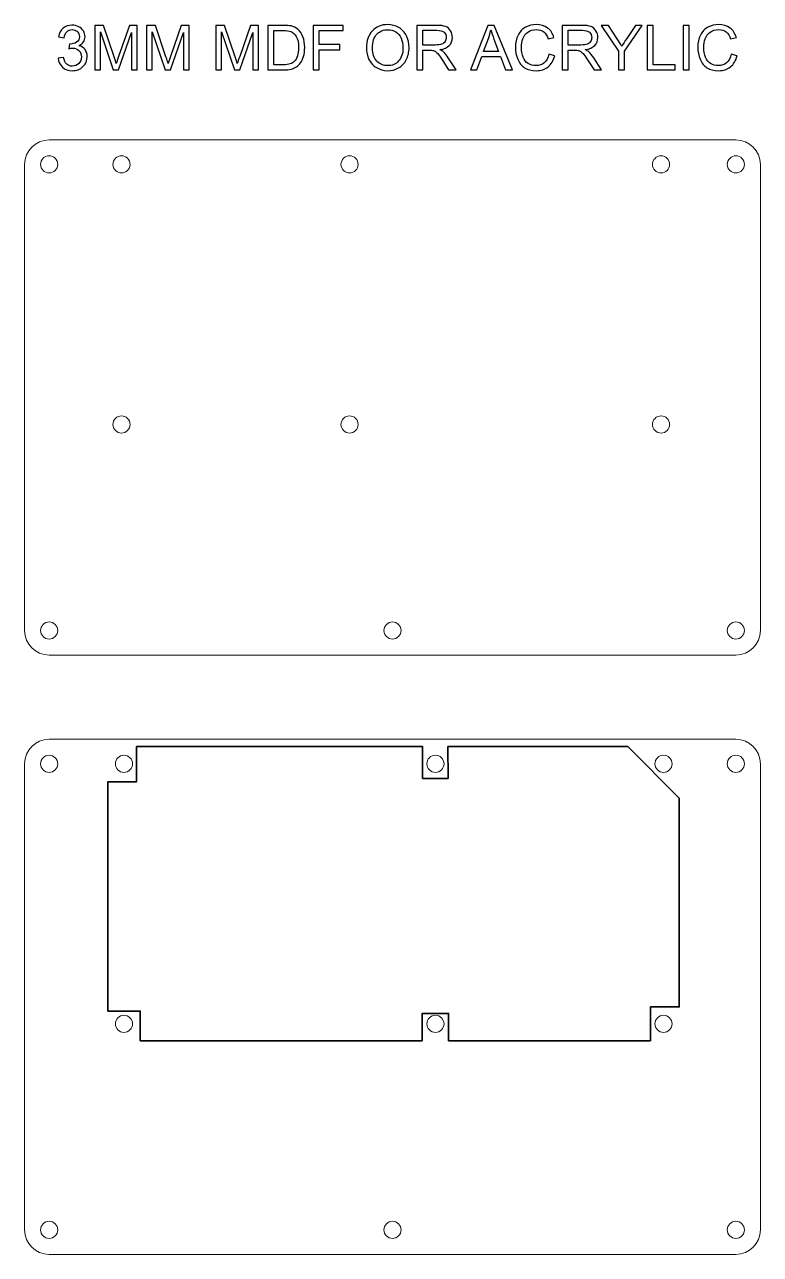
# Model space of a CAD drawing. Header units: millimetres. Extents: x 241 to 541, y -1009 to 202.
# Drawn here: x 241 to 541, y -299 to 202 of the extents above; entities that cross this region are included whole.
import ezdxf

# ---------------------------------------------------------------- set-up
doc = ezdxf.new("R2010")
doc.units = ezdxf.units.MM
doc.header["$MEASUREMENT"] = 0
doc.layers.add('Layer 1', color=7, linetype='Continuous')

msp = doc.modelspace()

# ---------------------------------------------------------------- linework, layer by layer
at = {"layer": 'Layer 1', "color": 250}
for points, knots in [([(254.5215, 188.6838), (254.5215, 188.6838), (256.7567, 188.9886), (256.7567, 188.9886), (257.0149, 187.7186), (257.4467, 186.8042), (258.0606, 186.2454), (258.6744, 185.6866), (259.4279, 185.4072), (260.3212, 185.4072), (261.3795, 185.4072), (262.2727, 185.7713), (262.9924, 186.4994), (263.7121, 187.2275), (264.0719, 188.1292), (264.0719, 189.2045), (264.0719, 190.229), (263.7375, 191.0756), (263.0644, 191.7445), (262.3955, 192.4091), (261.5446, 192.7436), (260.5074, 192.7436), (260.0841, 192.7436), (259.5592, 192.6589), (258.9284, 192.4938), (258.9284, 192.4938), (259.1782, 194.4496), (259.1782, 194.4496), (259.3263, 194.4327), (259.4491, 194.4242), (259.538, 194.4242), (260.4947, 194.4242), (261.3499, 194.674), (262.1161, 195.1693), (262.8781, 195.6646), (263.2591, 196.4266), (263.2591, 197.4553), (263.2591, 198.2723), (262.9797, 198.9496), (262.4251, 199.4873), (261.8706, 200.0249), (261.1551, 200.2916), (260.2788, 200.2916), (259.4068, 200.2916), (258.6829, 200.0164), (258.1029, 199.4661), (257.5229, 198.9158), (257.1504, 198.0903), (256.9853, 196.9896), (256.9853, 196.9896), (254.7501, 197.396), (254.7501, 197.396), (255.0253, 198.8946), (255.6433, 200.0588), (256.6128, 200.8843), (257.578, 201.7098), (258.7845, 202.1204), (260.2238, 202.1204), (261.2144, 202.1204), (262.1288, 201.9087), (262.9628, 201.4812), (263.801, 201.0578), (264.4402, 200.4779), (264.8805, 199.7455), (265.325, 199.0089), (265.5451, 198.23), (265.5451, 197.4045), (265.5451, 196.6213), (265.3334, 195.9101), (264.9143, 195.2666), (264.491, 194.6232), (263.8645, 194.1109), (263.039, 193.7299), (264.1142, 193.4844), (264.9482, 192.9679), (265.5451, 192.1848), (266.1378, 191.4058), (266.4341, 190.4237), (266.4341, 189.2511), (266.4341, 187.6636), (265.8541, 186.3131), (264.6984, 185.2082), (263.5385, 184.1033), (262.0738, 183.553), (260.3042, 183.553), (258.7083, 183.553), (257.3832, 184.0314), (256.3291, 184.9839), (255.2708, 185.9364), (254.6697, 187.1683), (254.5215, 188.6838)], [0, 0, 0, 0, 0.03333333, 0.03333333, 0.03333333, 0.06666667, 0.06666667, 0.06666667, 0.1, 0.1, 0.1, 0.13333333, 0.13333333, 0.13333333, 0.16666667, 0.16666667, 0.16666667, 0.2, 0.2, 0.2, 0.23333333, 0.23333333, 0.23333333, 0.26666667, 0.26666667, 0.26666667, 0.3, 0.3, 0.3, 0.33333333, 0.33333333, 0.33333333, 0.36666667, 0.36666667, 0.36666667, 0.4, 0.4, 0.4, 0.43333333, 0.43333333, 0.43333333, 0.46666667, 0.46666667, 0.46666667, 0.5, 0.5, 0.5, 0.53333333, 0.53333333, 0.53333333, 0.56666667, 0.56666667, 0.56666667, 0.6, 0.6, 0.6, 0.63333333, 0.63333333, 0.63333333, 0.66666667, 0.66666667, 0.66666667, 0.7, 0.7, 0.7, 0.73333333, 0.73333333, 0.73333333, 0.76666667, 0.76666667, 0.76666667, 0.8, 0.8, 0.8, 0.83333333, 0.83333333, 0.83333333, 0.86666667, 0.86666667, 0.86666667, 0.9, 0.9, 0.9, 0.93333333, 0.93333333, 0.93333333, 0.96666667, 0.96666667, 0.96666667, 1, 1, 1, 1]), ([(269.4863, 183.8578), (269.4863, 183.8578), (269.4863, 202.0442), (269.4863, 202.0442), (269.4863, 202.0442), (273.0931, 202.0442), (273.0931, 202.0442), (273.0931, 202.0442), (277.3942, 189.1706), (277.3942, 189.1706), (277.7921, 187.9726), (278.08, 187.0751), (278.262, 186.4782), (278.4694, 187.1386), (278.7954, 188.1123), (279.2357, 189.395), (279.2357, 189.395), (283.6129, 202.0442), (283.6129, 202.0442), (283.6129, 202.0442), (286.8345, 202.0442), (286.8345, 202.0442), (286.8345, 202.0442), (286.8345, 183.8578), (286.8345, 183.8578), (286.8345, 183.8578), (284.5231, 183.8578), (284.5231, 183.8578), (284.5231, 183.8578), (284.5231, 199.0724), (284.5231, 199.0724), (284.5231, 199.0724), (279.2145, 183.8578), (279.2145, 183.8578), (279.2145, 183.8578), (277.047, 183.8578), (277.047, 183.8578), (277.047, 183.8578), (271.7977, 199.3518), (271.7977, 199.3518), (271.7977, 199.3518), (271.7977, 183.8578), (271.7977, 183.8578), (271.7977, 183.8578), (269.4863, 183.8578), (269.4863, 183.8578)], [0, 0, 0, 0, 0.06666667, 0.06666667, 0.06666667, 0.13333333, 0.13333333, 0.13333333, 0.2, 0.2, 0.2, 0.26666667, 0.26666667, 0.26666667, 0.33333333, 0.33333333, 0.33333333, 0.4, 0.4, 0.4, 0.46666667, 0.46666667, 0.46666667, 0.53333333, 0.53333333, 0.53333333, 0.6, 0.6, 0.6, 0.66666667, 0.66666667, 0.66666667, 0.73333333, 0.73333333, 0.73333333, 0.8, 0.8, 0.8, 0.86666667, 0.86666667, 0.86666667, 0.93333333, 0.93333333, 0.93333333, 1, 1, 1, 1]), ([(290.6445, 183.8578), (290.6445, 183.8578), (290.6445, 202.0442), (290.6445, 202.0442), (290.6445, 202.0442), (294.2513, 202.0442), (294.2513, 202.0442), (294.2513, 202.0442), (298.5524, 189.1706), (298.5524, 189.1706), (298.9503, 187.9726), (299.2382, 187.0751), (299.4202, 186.4782), (299.6276, 187.1386), (299.9536, 188.1123), (300.3939, 189.395), (300.3939, 189.395), (304.7711, 202.0442), (304.7711, 202.0442), (304.7711, 202.0442), (307.9927, 202.0442), (307.9927, 202.0442), (307.9927, 202.0442), (307.9927, 183.8578), (307.9927, 183.8578), (307.9927, 183.8578), (305.6813, 183.8578), (305.6813, 183.8578), (305.6813, 183.8578), (305.6813, 199.0724), (305.6813, 199.0724), (305.6813, 199.0724), (300.3727, 183.8578), (300.3727, 183.8578), (300.3727, 183.8578), (298.2052, 183.8578), (298.2052, 183.8578), (298.2052, 183.8578), (292.9559, 199.3518), (292.9559, 199.3518), (292.9559, 199.3518), (292.9559, 183.8578), (292.9559, 183.8578), (292.9559, 183.8578), (290.6445, 183.8578), (290.6445, 183.8578)], [0, 0, 0, 0, 0.06666667, 0.06666667, 0.06666667, 0.13333333, 0.13333333, 0.13333333, 0.2, 0.2, 0.2, 0.26666667, 0.26666667, 0.26666667, 0.33333333, 0.33333333, 0.33333333, 0.4, 0.4, 0.4, 0.46666667, 0.46666667, 0.46666667, 0.53333333, 0.53333333, 0.53333333, 0.6, 0.6, 0.6, 0.66666667, 0.66666667, 0.66666667, 0.73333333, 0.73333333, 0.73333333, 0.8, 0.8, 0.8, 0.86666667, 0.86666667, 0.86666667, 0.93333333, 0.93333333, 0.93333333, 1, 1, 1, 1]), ([(318.8597, 183.8578), (318.8597, 183.8578), (318.8597, 202.0442), (318.8597, 202.0442), (318.8597, 202.0442), (322.4665, 202.0442), (322.4665, 202.0442), (322.4665, 202.0442), (326.7676, 189.1706), (326.7676, 189.1706), (327.1655, 187.9726), (327.4534, 187.0751), (327.6354, 186.4782), (327.8428, 187.1386), (328.1688, 188.1123), (328.6091, 189.395), (328.6091, 189.395), (332.9863, 202.0442), (332.9863, 202.0442), (332.9863, 202.0442), (336.2079, 202.0442), (336.2079, 202.0442), (336.2079, 202.0442), (336.2079, 183.8578), (336.2079, 183.8578), (336.2079, 183.8578), (333.8965, 183.8578), (333.8965, 183.8578), (333.8965, 183.8578), (333.8965, 199.0724), (333.8965, 199.0724), (333.8965, 199.0724), (328.5879, 183.8578), (328.5879, 183.8578), (328.5879, 183.8578), (326.4204, 183.8578), (326.4204, 183.8578), (326.4204, 183.8578), (321.1711, 199.3518), (321.1711, 199.3518), (321.1711, 199.3518), (321.1711, 183.8578), (321.1711, 183.8578), (321.1711, 183.8578), (318.8597, 183.8578), (318.8597, 183.8578)], [0, 0, 0, 0, 0.06666667, 0.06666667, 0.06666667, 0.13333333, 0.13333333, 0.13333333, 0.2, 0.2, 0.2, 0.26666667, 0.26666667, 0.26666667, 0.33333333, 0.33333333, 0.33333333, 0.4, 0.4, 0.4, 0.46666667, 0.46666667, 0.46666667, 0.53333333, 0.53333333, 0.53333333, 0.6, 0.6, 0.6, 0.66666667, 0.66666667, 0.66666667, 0.73333333, 0.73333333, 0.73333333, 0.8, 0.8, 0.8, 0.86666667, 0.86666667, 0.86666667, 0.93333333, 0.93333333, 0.93333333, 1, 1, 1, 1]), ([(340.0687, 183.8578), (340.0687, 183.8578), (340.0687, 202.0442), (340.0687, 202.0442), (340.0687, 202.0442), (346.334, 202.0442), (346.334, 202.0442), (347.748, 202.0442), (348.8275, 201.9595), (349.5725, 201.786), (350.6139, 201.5447), (351.5029, 201.1086), (352.2395, 200.4821), (353.2005, 199.6693), (353.9159, 198.6364), (354.3901, 197.3748), (354.8684, 196.1133), (355.1055, 194.6697), (355.1055, 193.0484), (355.1055, 191.6683), (354.9446, 190.4449), (354.6229, 189.3781), (354.3012, 188.3113), (353.8863, 187.4265), (353.3825, 186.728), (352.8745, 186.0295), (352.3242, 185.4792), (351.7231, 185.0812), (351.1262, 184.6791), (350.4023, 184.3743), (349.5556, 184.1668), (348.7047, 183.9594), (347.731, 183.8578), (346.6304, 183.8578), (346.6304, 183.8578), (340.0687, 183.8578), (340.0687, 183.8578)], [0, 0, 0, 0, 0.08333333, 0.08333333, 0.08333333, 0.16666667, 0.16666667, 0.16666667, 0.25, 0.25, 0.25, 0.33333333, 0.33333333, 0.33333333, 0.41666667, 0.41666667, 0.41666667, 0.5, 0.5, 0.5, 0.58333333, 0.58333333, 0.58333333, 0.66666667, 0.66666667, 0.66666667, 0.75, 0.75, 0.75, 0.83333333, 0.83333333, 0.83333333, 0.91666667, 0.91666667, 0.91666667, 1, 1, 1, 1]), ([(358.5387, 183.8578), (358.5387, 183.8578), (358.5387, 202.0442), (358.5387, 202.0442), (358.5387, 202.0442), (370.8069, 202.0442), (370.8069, 202.0442), (370.8069, 202.0442), (370.8069, 199.9106), (370.8069, 199.9106), (370.8069, 199.9106), (360.9517, 199.9106), (360.9517, 199.9106), (360.9517, 199.9106), (360.9517, 194.2464), (360.9517, 194.2464), (360.9517, 194.2464), (369.4861, 194.2464), (369.4861, 194.2464), (369.4861, 194.2464), (369.4861, 192.1128), (369.4861, 192.1128), (369.4861, 192.1128), (360.9517, 192.1128), (360.9517, 192.1128), (360.9517, 192.1128), (360.9517, 183.8578), (360.9517, 183.8578), (360.9517, 183.8578), (358.5387, 183.8578), (358.5387, 183.8578)], [0, 0, 0, 0, 0.1, 0.1, 0.1, 0.2, 0.2, 0.2, 0.3, 0.3, 0.3, 0.4, 0.4, 0.4, 0.5, 0.5, 0.5, 0.6, 0.6, 0.6, 0.7, 0.7, 0.7, 0.8, 0.8, 0.8, 0.9, 0.9, 0.9, 1, 1, 1, 1]), ([(380.2473, 192.7097), (380.2473, 195.7238), (381.0601, 198.086), (382.6815, 199.7921), (384.3028, 201.4981), (386.3941, 202.349), (388.9595, 202.349), (390.6401, 202.349), (392.1514, 201.9468), (393.5019, 201.1467), (394.8481, 200.3466), (395.8768, 199.229), (396.5837, 197.7939), (397.2907, 196.3631), (397.6463, 194.7375), (397.6463, 192.9214), (397.6463, 191.0799), (397.2738, 189.4289), (396.5287, 187.9768), (395.7836, 186.5206), (394.7295, 185.4199), (393.3664, 184.6748), (391.999, 183.9255), (390.5258, 183.553), (388.9468, 183.553), (387.2323, 183.553), (385.7041, 183.9679), (384.3536, 184.7934), (383.0074, 185.6189), (381.983, 186.7449), (381.2887, 188.1758), (380.5944, 189.6024), (380.2473, 191.1137), (380.2473, 192.7097)], [0, 0, 0, 0, 0.09090909, 0.09090909, 0.09090909, 0.18181818, 0.18181818, 0.18181818, 0.27272727, 0.27272727, 0.27272727, 0.36363636, 0.36363636, 0.36363636, 0.45454545, 0.45454545, 0.45454545, 0.54545455, 0.54545455, 0.54545455, 0.63636364, 0.63636364, 0.63636364, 0.72727273, 0.72727273, 0.72727273, 0.81818182, 0.81818182, 0.81818182, 0.90909091, 0.90909091, 0.90909091, 1, 1, 1, 1]), ([(400.7917, 183.8578), (400.7917, 183.8578), (400.7917, 202.0442), (400.7917, 202.0442), (400.7917, 202.0442), (408.852, 202.0442), (408.852, 202.0442), (410.4733, 202.0442), (411.7052, 201.8791), (412.5477, 201.5531), (413.3901, 201.2272), (414.0632, 200.6514), (414.567, 199.8259), (415.0707, 199.0004), (415.3205, 198.086), (415.3205, 197.087), (415.3205, 195.7958), (414.9014, 194.7078), (414.0674, 193.8231), (413.2335, 192.9383), (411.9465, 192.3795), (410.2024, 192.1382), (410.8416, 191.8334), (411.3242, 191.5286), (411.6544, 191.2323), (412.3572, 190.5888), (413.0218, 189.7802), (413.6441, 188.8108), (413.6441, 188.8108), (416.7895, 183.8578), (416.7895, 183.8578), (416.7895, 183.8578), (413.7838, 183.8578), (413.7838, 183.8578), (413.7838, 183.8578), (411.3793, 187.6424), (411.3793, 187.6424), (410.6808, 188.7388), (410.1008, 189.5728), (409.6478, 190.1528), (409.1906, 190.7327), (408.7842, 191.1349), (408.4244, 191.3677), (408.0688, 191.5963), (407.7005, 191.7572), (407.328, 191.8503), (407.057, 191.9054), (406.6125, 191.935), (405.9902, 191.935), (405.9902, 191.935), (403.2047, 191.935), (403.2047, 191.935), (403.2047, 191.935), (403.2047, 183.8578), (403.2047, 183.8578), (403.2047, 183.8578), (400.7917, 183.8578), (400.7917, 183.8578)], [0, 0, 0, 0, 0.05263158, 0.05263158, 0.05263158, 0.10526316, 0.10526316, 0.10526316, 0.15789474, 0.15789474, 0.15789474, 0.21052632, 0.21052632, 0.21052632, 0.26315789, 0.26315789, 0.26315789, 0.31578947, 0.31578947, 0.31578947, 0.36842105, 0.36842105, 0.36842105, 0.42105263, 0.42105263, 0.42105263, 0.47368421, 0.47368421, 0.47368421, 0.52631579, 0.52631579, 0.52631579, 0.57894737, 0.57894737, 0.57894737, 0.63157895, 0.63157895, 0.63157895, 0.68421053, 0.68421053, 0.68421053, 0.73684211, 0.73684211, 0.73684211, 0.78947368, 0.78947368, 0.78947368, 0.84210526, 0.84210526, 0.84210526, 0.89473684, 0.89473684, 0.89473684, 0.94736842, 0.94736842, 0.94736842, 1, 1, 1, 1]), ([(422.7457, 183.8578), (422.7457, 183.8578), (429.7222, 202.0442), (429.7222, 202.0442), (429.7222, 202.0442), (432.3681, 202.0442), (432.3681, 202.0442), (432.3681, 202.0442), (439.7764, 183.8578), (439.7764, 183.8578), (439.7764, 183.8578), (437.0332, 183.8578), (437.0332, 183.8578), (437.0332, 183.8578), (434.9292, 189.3696), (434.9292, 189.3696), (434.9292, 189.3696), (427.2711, 189.3696), (427.2711, 189.3696), (427.2711, 189.3696), (425.2984, 183.8578), (425.2984, 183.8578), (425.2984, 183.8578), (422.7457, 183.8578), (422.7457, 183.8578)], [0, 0, 0, 0, 0.125, 0.125, 0.125, 0.25, 0.25, 0.25, 0.375, 0.375, 0.375, 0.5, 0.5, 0.5, 0.625, 0.625, 0.625, 0.75, 0.75, 0.75, 0.875, 0.875, 0.875, 1, 1, 1, 1]), ([(454.6354, 190.2374), (454.6354, 190.2374), (457.0484, 189.6278), (457.0484, 189.6278), (456.5446, 187.6509), (455.6387, 186.148), (454.3306, 185.1109), (453.0225, 184.0737), (451.4223, 183.553), (449.53, 183.553), (447.5742, 183.553), (445.9825, 183.9509), (444.7548, 184.751), (443.5271, 185.5469), (442.5958, 186.7026), (441.9566, 188.2139), (441.3173, 189.7294), (440.9956, 191.3508), (440.9956, 193.0865), (440.9956, 194.9788), (441.3554, 196.6298), (442.0793, 198.0395), (442.8032, 199.4492), (443.8319, 200.5202), (445.1654, 201.2526), (446.4989, 201.9849), (447.9679, 202.349), (449.5681, 202.349), (451.3884, 202.349), (452.9167, 201.8876), (454.1528, 200.9605), (455.3932, 200.0334), (456.2568, 198.7337), (456.7436, 197.0573), (456.7436, 197.0573), (454.3814, 196.4985), (454.3814, 196.4985), (453.9623, 197.8193), (453.3485, 198.7845), (452.5484, 199.3857), (451.7483, 199.991), (450.7407, 200.2916), (449.5258, 200.2916), (448.133, 200.2916), (446.9646, 199.9572), (446.029, 199.2883), (445.0935, 198.6194), (444.4331, 197.7177), (444.0563, 196.5917), (443.6753, 195.4614), (443.4848, 194.2972), (443.4848, 193.0992), (443.4848, 191.554), (443.7092, 190.2036), (444.1579, 189.0521), (444.6066, 187.8964), (445.3051, 187.037), (446.2534, 186.4655), (447.2017, 185.894), (448.2261, 185.6104), (449.331, 185.6104), (450.6772, 185.6104), (451.8118, 185.9999), (452.7431, 186.7746), (453.6744, 187.5535), (454.3052, 188.705), (454.6354, 190.2374)], [0, 0, 0, 0, 0.04545455, 0.04545455, 0.04545455, 0.09090909, 0.09090909, 0.09090909, 0.13636364, 0.13636364, 0.13636364, 0.18181818, 0.18181818, 0.18181818, 0.22727273, 0.22727273, 0.22727273, 0.27272727, 0.27272727, 0.27272727, 0.31818182, 0.31818182, 0.31818182, 0.36363636, 0.36363636, 0.36363636, 0.40909091, 0.40909091, 0.40909091, 0.45454545, 0.45454545, 0.45454545, 0.5, 0.5, 0.5, 0.54545455, 0.54545455, 0.54545455, 0.59090909, 0.59090909, 0.59090909, 0.63636364, 0.63636364, 0.63636364, 0.68181818, 0.68181818, 0.68181818, 0.72727273, 0.72727273, 0.72727273, 0.77272727, 0.77272727, 0.77272727, 0.81818182, 0.81818182, 0.81818182, 0.86363636, 0.86363636, 0.86363636, 0.90909091, 0.90909091, 0.90909091, 0.95454545, 0.95454545, 0.95454545, 1, 1, 1, 1]), ([(460.0752, 183.8578), (460.0752, 183.8578), (460.0752, 202.0442), (460.0752, 202.0442), (460.0752, 202.0442), (468.1355, 202.0442), (468.1355, 202.0442), (469.7568, 202.0442), (470.9887, 201.8791), (471.8312, 201.5531), (472.6736, 201.2272), (473.3467, 200.6514), (473.8505, 199.8259), (474.3542, 199.0004), (474.604, 198.086), (474.604, 197.087), (474.604, 195.7958), (474.1849, 194.7078), (473.3509, 193.8231), (472.517, 192.9383), (471.23, 192.3795), (469.4859, 192.1382), (470.1251, 191.8334), (470.6077, 191.5286), (470.9379, 191.2323), (471.6407, 190.5888), (472.3053, 189.7802), (472.9276, 188.8108), (472.9276, 188.8108), (476.073, 183.8578), (476.073, 183.8578), (476.073, 183.8578), (473.0673, 183.8578), (473.0673, 183.8578), (473.0673, 183.8578), (470.6628, 187.6424), (470.6628, 187.6424), (469.9643, 188.7388), (469.3843, 189.5728), (468.9313, 190.1528), (468.4741, 190.7327), (468.0677, 191.1349), (467.7079, 191.3677), (467.3523, 191.5963), (466.984, 191.7572), (466.6115, 191.8503), (466.3405, 191.9054), (465.896, 191.935), (465.2737, 191.935), (465.2737, 191.935), (462.4882, 191.935), (462.4882, 191.935), (462.4882, 191.935), (462.4882, 183.8578), (462.4882, 183.8578), (462.4882, 183.8578), (460.0752, 183.8578), (460.0752, 183.8578)], [0, 0, 0, 0, 0.05263158, 0.05263158, 0.05263158, 0.10526316, 0.10526316, 0.10526316, 0.15789474, 0.15789474, 0.15789474, 0.21052632, 0.21052632, 0.21052632, 0.26315789, 0.26315789, 0.26315789, 0.31578947, 0.31578947, 0.31578947, 0.36842105, 0.36842105, 0.36842105, 0.42105263, 0.42105263, 0.42105263, 0.47368421, 0.47368421, 0.47368421, 0.52631579, 0.52631579, 0.52631579, 0.57894737, 0.57894737, 0.57894737, 0.63157895, 0.63157895, 0.63157895, 0.68421053, 0.68421053, 0.68421053, 0.73684211, 0.73684211, 0.73684211, 0.78947368, 0.78947368, 0.78947368, 0.84210526, 0.84210526, 0.84210526, 0.89473684, 0.89473684, 0.89473684, 0.94736842, 0.94736842, 0.94736842, 1, 1, 1, 1]), ([(483.0368, 183.8578), (483.0368, 183.8578), (483.0368, 191.5625), (483.0368, 191.5625), (483.0368, 191.5625), (476.0264, 202.0442), (476.0264, 202.0442), (476.0264, 202.0442), (478.922, 202.0442), (478.922, 202.0442), (478.922, 202.0442), (482.5161, 196.5409), (482.5161, 196.5409), (483.1849, 195.5249), (483.8072, 194.5004), (484.3745, 193.4802), (484.9291, 194.4327), (485.6022, 195.4995), (486.3853, 196.6848), (486.3853, 196.6848), (489.9075, 202.0442), (489.9075, 202.0442), (489.9075, 202.0442), (492.7142, 202.0442), (492.7142, 202.0442), (492.7142, 202.0442), (485.4498, 191.5625), (485.4498, 191.5625), (485.4498, 191.5625), (485.4498, 183.8578), (485.4498, 183.8578), (485.4498, 183.8578), (483.0368, 183.8578), (483.0368, 183.8578)], [0, 0, 0, 0, 0.09090909, 0.09090909, 0.09090909, 0.18181818, 0.18181818, 0.18181818, 0.27272727, 0.27272727, 0.27272727, 0.36363636, 0.36363636, 0.36363636, 0.45454545, 0.45454545, 0.45454545, 0.54545455, 0.54545455, 0.54545455, 0.63636364, 0.63636364, 0.63636364, 0.72727273, 0.72727273, 0.72727273, 0.81818182, 0.81818182, 0.81818182, 0.90909091, 0.90909091, 0.90909091, 1, 1, 1, 1]), ([(494.7504, 183.8578), (494.7504, 183.8578), (494.7504, 202.0442), (494.7504, 202.0442), (494.7504, 202.0442), (497.1634, 202.0442), (497.1634, 202.0442), (497.1634, 202.0442), (497.1634, 185.9914), (497.1634, 185.9914), (497.1634, 185.9914), (506.1042, 185.9914), (506.1042, 185.9914), (506.1042, 185.9914), (506.1042, 183.8578), (506.1042, 183.8578), (506.1042, 183.8578), (494.7504, 183.8578), (494.7504, 183.8578)], [0, 0, 0, 0, 0.16666667, 0.16666667, 0.16666667, 0.33333333, 0.33333333, 0.33333333, 0.5, 0.5, 0.5, 0.66666667, 0.66666667, 0.66666667, 0.83333333, 0.83333333, 0.83333333, 1, 1, 1, 1]), ([(509.385, 183.8578), (509.385, 183.8578), (509.385, 202.0442), (509.385, 202.0442), (509.385, 202.0442), (511.798, 202.0442), (511.798, 202.0442), (511.798, 202.0442), (511.798, 183.8578), (511.798, 183.8578), (511.798, 183.8578), (509.385, 183.8578), (509.385, 183.8578)], [0, 0, 0, 0, 0.25, 0.25, 0.25, 0.5, 0.5, 0.5, 0.75, 0.75, 0.75, 1, 1, 1, 1]), ([(528.9896, 190.2374), (528.9896, 190.2374), (531.4026, 189.6278), (531.4026, 189.6278), (530.8988, 187.6509), (529.9929, 186.148), (528.6848, 185.1109), (527.3767, 184.0737), (525.7765, 183.553), (523.8842, 183.553), (521.9284, 183.553), (520.3367, 183.9509), (519.109, 184.751), (517.8813, 185.5469), (516.95, 186.7026), (516.3108, 188.2139), (515.6715, 189.7294), (515.3498, 191.3508), (515.3498, 193.0865), (515.3498, 194.9788), (515.7096, 196.6298), (516.4335, 198.0395), (517.1574, 199.4492), (518.1861, 200.5202), (519.5196, 201.2526), (520.8531, 201.9849), (522.3221, 202.349), (523.9223, 202.349), (525.7426, 202.349), (527.2709, 201.8876), (528.507, 200.9605), (529.7474, 200.0334), (530.611, 198.7337), (531.0978, 197.0573), (531.0978, 197.0573), (528.7356, 196.4985), (528.7356, 196.4985), (528.3165, 197.8193), (527.7027, 198.7845), (526.9026, 199.3857), (526.1025, 199.991), (525.0949, 200.2916), (523.88, 200.2916), (522.4872, 200.2916), (521.3188, 199.9572), (520.3832, 199.2883), (519.4477, 198.6194), (518.7873, 197.7177), (518.4105, 196.5917), (518.0295, 195.4614), (517.839, 194.2972), (517.839, 193.0992), (517.839, 191.554), (518.0634, 190.2036), (518.5121, 189.0521), (518.9608, 187.8964), (519.6593, 187.037), (520.6076, 186.4655), (521.5559, 185.894), (522.5803, 185.6104), (523.6852, 185.6104), (525.0314, 185.6104), (526.166, 185.9999), (527.0973, 186.7746), (528.0286, 187.5535), (528.6594, 188.705), (528.9896, 190.2374)], [0, 0, 0, 0, 0.04545455, 0.04545455, 0.04545455, 0.09090909, 0.09090909, 0.09090909, 0.13636364, 0.13636364, 0.13636364, 0.18181818, 0.18181818, 0.18181818, 0.22727273, 0.22727273, 0.22727273, 0.27272727, 0.27272727, 0.27272727, 0.31818182, 0.31818182, 0.31818182, 0.36363636, 0.36363636, 0.36363636, 0.40909091, 0.40909091, 0.40909091, 0.45454545, 0.45454545, 0.45454545, 0.5, 0.5, 0.5, 0.54545455, 0.54545455, 0.54545455, 0.59090909, 0.59090909, 0.59090909, 0.63636364, 0.63636364, 0.63636364, 0.68181818, 0.68181818, 0.68181818, 0.72727273, 0.72727273, 0.72727273, 0.77272727, 0.77272727, 0.77272727, 0.81818182, 0.81818182, 0.81818182, 0.86363636, 0.86363636, 0.86363636, 0.90909091, 0.90909091, 0.90909091, 0.95454545, 0.95454545, 0.95454545, 1, 1, 1, 1]), ([(342.4817, 185.9914), (342.4817, 185.9914), (346.3594, 185.9914), (346.3594, 185.9914), (347.5575, 185.9914), (348.4973, 186.1015), (349.1788, 186.3258), (349.8604, 186.5502), (350.4023, 186.8635), (350.8087, 187.2699), (351.3759, 187.8414), (351.8204, 188.6118), (352.1379, 189.577), (352.4554, 190.5422), (352.6163, 191.7106), (352.6163, 193.0865), (352.6163, 194.9915), (352.303, 196.4562), (351.6807, 197.4807), (351.0584, 198.5051), (350.3007, 199.1909), (349.4074, 199.5381), (348.764, 199.7878), (347.7268, 199.9106), (346.2959, 199.9106), (346.2959, 199.9106), (342.4817, 199.9106), (342.4817, 199.9106), (342.4817, 199.9106), (342.4817, 185.9914), (342.4817, 185.9914)], [0, 0, 0, 0, 0.1, 0.1, 0.1, 0.2, 0.2, 0.2, 0.3, 0.3, 0.3, 0.4, 0.4, 0.4, 0.5, 0.5, 0.5, 0.6, 0.6, 0.6, 0.7, 0.7, 0.7, 0.8, 0.8, 0.8, 0.9, 0.9, 0.9, 1, 1, 1, 1]), ([(382.7365, 192.6674), (382.7365, 190.4787), (383.3249, 188.7558), (384.5018, 187.4985), (385.6787, 186.2412), (387.1561, 185.6104), (388.9341, 185.6104), (390.746, 185.6104), (392.2319, 186.2454), (393.4045, 187.5154), (394.5729, 188.7854), (395.1571, 190.5888), (395.1571, 192.9256), (395.1571, 194.403), (394.9073, 195.6942), (394.4078, 196.7949), (393.9083, 197.8955), (393.1759, 198.7507), (392.2149, 199.356), (391.2497, 199.9614), (390.1702, 200.2662), (388.9722, 200.2662), (387.2704, 200.2662), (385.8057, 199.682), (384.578, 198.5136), (383.3503, 197.3452), (382.7365, 195.3979), (382.7365, 192.6674)], [0, 0, 0, 0, 0.11111111, 0.11111111, 0.11111111, 0.22222222, 0.22222222, 0.22222222, 0.33333333, 0.33333333, 0.33333333, 0.44444444, 0.44444444, 0.44444444, 0.55555556, 0.55555556, 0.55555556, 0.66666667, 0.66666667, 0.66666667, 0.77777778, 0.77777778, 0.77777778, 0.88888889, 0.88888889, 0.88888889, 1, 1, 1, 1]), ([(403.2047, 194.0178), (403.2047, 194.0178), (408.3694, 194.0178), (408.3694, 194.0178), (409.47, 194.0178), (410.3252, 194.1321), (410.9432, 194.3607), (411.5613, 194.5851), (412.0312, 194.9491), (412.3487, 195.4529), (412.6704, 195.9524), (412.8313, 196.4943), (412.8313, 197.0827), (412.8313, 197.9421), (412.5223, 198.6533), (411.9, 199.2079), (411.2777, 199.7624), (410.2955, 200.0376), (408.9536, 200.0376), (408.9536, 200.0376), (403.2047, 200.0376), (403.2047, 200.0376), (403.2047, 200.0376), (403.2047, 194.0178), (403.2047, 194.0178)], [0, 0, 0, 0, 0.125, 0.125, 0.125, 0.25, 0.25, 0.25, 0.375, 0.375, 0.375, 0.5, 0.5, 0.5, 0.625, 0.625, 0.625, 0.75, 0.75, 0.75, 0.875, 0.875, 0.875, 1, 1, 1, 1]), ([(427.9781, 191.3254), (427.9781, 191.3254), (434.1757, 191.3254), (434.1757, 191.3254), (434.1757, 191.3254), (432.2792, 196.3673), (432.2792, 196.3673), (431.7077, 197.8998), (431.2759, 199.1655), (430.9753, 200.1646), (430.7255, 198.9793), (430.3911, 197.8151), (429.972, 196.6636), (429.972, 196.6636), (427.9781, 191.3254), (427.9781, 191.3254)], [0, 0, 0, 0, 0.2, 0.2, 0.2, 0.4, 0.4, 0.4, 0.6, 0.6, 0.6, 0.8, 0.8, 0.8, 1, 1, 1, 1]), ([(462.4882, 194.0178), (462.4882, 194.0178), (467.6529, 194.0178), (467.6529, 194.0178), (468.7535, 194.0178), (469.6087, 194.1321), (470.2267, 194.3607), (470.8448, 194.5851), (471.3147, 194.9491), (471.6322, 195.4529), (471.9539, 195.9524), (472.1148, 196.4943), (472.1148, 197.0827), (472.1148, 197.9421), (471.8058, 198.6533), (471.1835, 199.2079), (470.5612, 199.7624), (469.579, 200.0376), (468.2371, 200.0376), (468.2371, 200.0376), (462.4882, 200.0376), (462.4882, 200.0376), (462.4882, 200.0376), (462.4882, 194.0178), (462.4882, 194.0178)], [0, 0, 0, 0, 0.125, 0.125, 0.125, 0.25, 0.25, 0.25, 0.375, 0.375, 0.375, 0.5, 0.5, 0.5, 0.625, 0.625, 0.625, 0.75, 0.75, 0.75, 0.875, 0.875, 0.875, 1, 1, 1, 1])]:
    msp.add_open_spline(points, degree=3, knots=knots, dxfattribs=at)
at = {"layer": 'Layer 1', "color": 250, "lineweight": 18}
for points in [[(530.8991, 155.3591), (530.8991, 155.3591), (250.899, 155.3591), (250.899, 155.3591), (245.399, 155.3591), (240.899, 150.8592), (240.899, 145.3591), (240.899, 145.3591), (240.899, -44.6408), (240.899, -44.6408), (240.899, -50.1409), (245.399, -54.6409), (250.899, -54.6409), (250.899, -54.6409), (530.8991, -54.6409), (530.8991, -54.6409), (536.3991, -54.6409), (540.899, -50.1409), (540.899, -44.6408), (540.899, -44.6408), (540.899, 145.3591), (540.899, 145.3591), (540.899, 150.8592), (536.3991, 155.3591), (530.8991, 155.3591)], [(250.8989, -88.9753), (250.8989, -88.9753), (530.899, -88.9753), (530.899, -88.9753), (536.399, -88.9753), (540.899, -93.4752), (540.899, -98.9753), (540.899, -98.9753), (540.899, -288.9752), (540.899, -288.9752), (540.899, -294.4753), (536.399, -298.9753), (530.899, -298.9753), (530.899, -298.9753), (250.8989, -298.9753), (250.8989, -298.9753), (245.3989, -298.9753), (240.899, -294.4753), (240.899, -288.9752), (240.899, -288.9752), (240.899, -98.9753), (240.899, -98.9753), (240.899, -93.4752), (245.3989, -88.9753), (250.8989, -88.9753)]]:
    msp.add_open_spline(points, degree=3, knots=[0, 0, 0, 0, 0.125, 0.125, 0.125, 0.25, 0.25, 0.25, 0.375, 0.375, 0.375, 0.5, 0.5, 0.5, 0.625, 0.625, 0.625, 0.75, 0.75, 0.75, 0.875, 0.875, 0.875, 1, 1, 1, 1], dxfattribs=at)
at = {"layer": 'Layer 1', "lineweight": 9}
for points in [[(247.4001, 145.3591), (247.4001, 147.2921), (248.9671, 148.8591), (250.9001, 148.8591), (252.8331, 148.8591), (254.4001, 147.2921), (254.4001, 145.3591), (254.4001, 143.4261), (252.8331, 141.8591), (250.9001, 141.8591), (248.9671, 141.8591), (247.4001, 143.4261), (247.4001, 145.3591)], [(276.8991, 145.3591), (276.8991, 147.2921), (278.4661, 148.8591), (280.3991, 148.8591), (282.3321, 148.8591), (283.8991, 147.2921), (283.8991, 145.3591), (283.8991, 143.4261), (282.3321, 141.8591), (280.3991, 141.8591), (278.4661, 141.8591), (276.8991, 143.4261), (276.8991, 145.3591)], [(369.8991, 145.3591), (369.8991, 147.2921), (371.4661, 148.8591), (373.3991, 148.8591), (375.3321, 148.8591), (376.8991, 147.2921), (376.8991, 145.3591), (376.8991, 143.4261), (375.3321, 141.8591), (373.3991, 141.8591), (371.4661, 141.8591), (369.8991, 143.4261), (369.8991, 145.3591)], [(496.8991, 145.3552), (496.8991, 147.2882), (498.4661, 148.8552), (500.3991, 148.8552), (502.3321, 148.8552), (503.8991, 147.2882), (503.8991, 145.3552), (503.8991, 143.4222), (502.3321, 141.8552), (500.3991, 141.8552), (498.4661, 141.8552), (496.8991, 143.4222), (496.8991, 145.3552)], [(527.3981, 145.3552), (527.3981, 147.2882), (528.9651, 148.8552), (530.8981, 148.8552), (532.8311, 148.8552), (534.3981, 147.2882), (534.3981, 145.3552), (534.3981, 143.4222), (532.8311, 141.8552), (530.8981, 141.8552), (528.9651, 141.8552), (527.3981, 143.4222), (527.3981, 145.3552)], [(276.8991, 39.3552), (276.8991, 41.2882), (278.4661, 42.8552), (280.3991, 42.8552), (282.3321, 42.8552), (283.8991, 41.2882), (283.8991, 39.3552), (283.8991, 37.4222), (282.3321, 35.8552), (280.3991, 35.8552), (278.4661, 35.8552), (276.8991, 37.4222), (276.8991, 39.3552)], [(369.8991, 39.3591), (369.8991, 41.2921), (371.4661, 42.8591), (373.3991, 42.8591), (375.3321, 42.8591), (376.8991, 41.2921), (376.8991, 39.3591), (376.8991, 37.4261), (375.3321, 35.8591), (373.3991, 35.8591), (371.4661, 35.8591), (369.8991, 37.4261), (369.8991, 39.3591)], [(496.8991, 39.3591), (496.8991, 41.2921), (498.4661, 42.8591), (500.3991, 42.8591), (502.3321, 42.8591), (503.8991, 41.2921), (503.8991, 39.3591), (503.8991, 37.4261), (502.3321, 35.8591), (500.3991, 35.8591), (498.4661, 35.8591), (496.8991, 37.4261), (496.8991, 39.3591)], [(247.4, -44.6417), (247.4, -42.7087), (248.967, -41.1417), (250.9, -41.1417), (252.833, -41.1417), (254.4, -42.7087), (254.4, -44.6417), (254.4, -46.5747), (252.833, -48.1417), (250.9, -48.1417), (248.967, -48.1417), (247.4, -46.5747), (247.4, -44.6417)], [(387.3991, -44.6417), (387.3991, -42.7087), (388.9661, -41.1417), (390.8991, -41.1417), (392.8321, -41.1417), (394.3991, -42.7087), (394.3991, -44.6417), (394.3991, -46.5747), (392.8321, -48.1417), (390.8991, -48.1417), (388.9661, -48.1417), (387.3991, -46.5747), (387.3991, -44.6417)], [(527.398, -44.6417), (527.398, -42.7087), (528.965, -41.1417), (530.898, -41.1417), (532.831, -41.1417), (534.398, -42.7087), (534.398, -44.6417), (534.398, -46.5747), (532.831, -48.1417), (530.898, -48.1417), (528.965, -48.1417), (527.398, -46.5747), (527.398, -44.6417)], [(254.3999, -98.9792), (254.3999, -97.0462), (252.8329, -95.4792), (250.8999, -95.4792), (248.9669, -95.4792), (247.3999, -97.0462), (247.3999, -98.9792), (247.3999, -100.9122), (248.9669, -102.4792), (250.8999, -102.4792), (252.8329, -102.4792), (254.3999, -100.9122), (254.3999, -98.9792)], [(284.8989, -98.9792), (284.8989, -97.0462), (283.3319, -95.4792), (281.3989, -95.4792), (279.4659, -95.4792), (277.8989, -97.0462), (277.8989, -98.9792), (277.8989, -100.9122), (279.4659, -102.4792), (281.3989, -102.4792), (283.3319, -102.4792), (284.8989, -100.9122), (284.8989, -98.9792)], [(411.8989, -98.9753), (411.8989, -97.0423), (410.3319, -95.4753), (408.3989, -95.4753), (406.4659, -95.4753), (404.8989, -97.0423), (404.8989, -98.9753), (404.8989, -100.9083), (406.4659, -102.4753), (408.3989, -102.4753), (410.3319, -102.4753), (411.8989, -100.9083), (411.8989, -98.9753)], [(504.8989, -98.9753), (504.8989, -97.0423), (503.3319, -95.4753), (501.3989, -95.4753), (499.4659, -95.4753), (497.8989, -97.0423), (497.8989, -98.9753), (497.8989, -100.9083), (499.4659, -102.4753), (501.3989, -102.4753), (503.3319, -102.4753), (504.8989, -100.9083), (504.8989, -98.9753)], [(534.3979, -98.9753), (534.3979, -97.0423), (532.8309, -95.4753), (530.8979, -95.4753), (528.9649, -95.4753), (527.3979, -97.0423), (527.3979, -98.9753), (527.3979, -100.9083), (528.9649, -102.4753), (530.8979, -102.4753), (532.8309, -102.4753), (534.3979, -100.9083), (534.3979, -98.9753)], [(284.8989, -204.9753), (284.8989, -203.0423), (283.3319, -201.4753), (281.3989, -201.4753), (279.4659, -201.4753), (277.8989, -203.0423), (277.8989, -204.9753), (277.8989, -206.9083), (279.4659, -208.4753), (281.3989, -208.4753), (283.3319, -208.4753), (284.8989, -206.9083), (284.8989, -204.9753)], [(411.8989, -204.9753), (411.8989, -203.0423), (410.3319, -201.4753), (408.3989, -201.4753), (406.4659, -201.4753), (404.8989, -203.0423), (404.8989, -204.9753), (404.8989, -206.9083), (406.4659, -208.4753), (408.3989, -208.4753), (410.3319, -208.4753), (411.8989, -206.9083), (411.8989, -204.9753)], [(504.8989, -204.9792), (504.8989, -203.0462), (503.3319, -201.4792), (501.3989, -201.4792), (499.4659, -201.4792), (497.8989, -203.0462), (497.8989, -204.9792), (497.8989, -206.9122), (499.4659, -208.4792), (501.3989, -208.4792), (503.3319, -208.4792), (504.8989, -206.9122), (504.8989, -204.9792)], [(254.4, -288.9761), (254.4, -287.0431), (252.833, -285.4761), (250.9, -285.4761), (248.967, -285.4761), (247.4, -287.0431), (247.4, -288.9761), (247.4, -290.9091), (248.967, -292.4761), (250.9, -292.4761), (252.833, -292.4761), (254.4, -290.9091), (254.4, -288.9761)], [(394.3989, -288.9761), (394.3989, -287.0431), (392.8319, -285.4761), (390.8989, -285.4761), (388.9659, -285.4761), (387.3989, -287.0431), (387.3989, -288.9761), (387.3989, -290.9091), (388.9659, -292.4761), (390.8989, -292.4761), (392.8319, -292.4761), (394.3989, -290.9091), (394.3989, -288.9761)], [(534.398, -288.9761), (534.398, -287.0431), (532.831, -285.4761), (530.898, -285.4761), (528.965, -285.4761), (527.398, -287.0431), (527.398, -288.9761), (527.398, -290.9091), (528.965, -292.4761), (530.898, -292.4761), (532.831, -292.4761), (534.398, -290.9091), (534.398, -288.9761)]]:
    msp.add_open_spline(points, degree=3, knots=[0, 0, 0, 0, 0.25, 0.25, 0.25, 0.5, 0.5, 0.5, 0.75, 0.75, 0.75, 1, 1, 1, 1], dxfattribs=at)
at = {"layer": 'Layer 1', "color": 250, "lineweight": 35}
msp.add_open_spline([(496.0786, -198.063), (496.0786, -198.063), (507.8339, -198.063), (507.8339, -198.063), (507.8339, -198.063), (507.8339, -164.7172), (507.8339, -164.7172), (507.8339, -164.7172), (507.8339, -112.9433), (507.8339, -112.9433), (507.8339, -112.9433), (486.8658, -91.9752), (486.8658, -91.9752), (486.8658, -91.9752), (413.5123, -91.9752), (413.5123, -91.9752), (413.5123, -91.9752), (413.5486, -104.9334), (413.5486, -104.9334), (413.5486, -104.9334), (403.195, -104.9334), (403.195, -104.9334), (403.195, -104.9334), (403.195, -91.9752), (403.195, -91.9752), (403.195, -91.9752), (286.5875, -91.9752), (286.5875, -91.9752), (286.5875, -91.9752), (286.5875, -106.3248), (286.5875, -106.3248), (286.5875, -106.3248), (274.9033, -106.3248), (274.9033, -106.3248), (274.9033, -106.3248), (274.9033, -199.7952), (274.9033, -199.7952), (274.9033, -199.7952), (288.0633, -199.7952), (288.0633, -199.7952), (288.0633, -199.7952), (288.0633, -211.8885), (288.0633, -211.8885), (288.0633, -211.8885), (357.917, -211.8885), (357.917, -211.8885), (357.917, -211.8885), (402.9549, -211.8885), (402.9549, -211.8885), (402.9549, -211.8885), (402.9549, -200.7293), (402.9549, -200.7293), (402.9549, -200.7293), (413.7892, -200.7704), (413.7892, -200.7704), (413.7892, -200.7704), (413.7892, -211.8885), (413.7892, -211.8885), (413.7892, -211.8885), (496.0786, -211.8885), (496.0786, -211.8885), (496.0786, -211.8885), (496.0786, -198.063), (496.0786, -198.063)], degree=3, knots=[0, 0, 0, 0, 0.04761905, 0.04761905, 0.04761905, 0.0952381, 0.0952381, 0.0952381, 0.14285714, 0.14285714, 0.14285714, 0.19047619, 0.19047619, 0.19047619, 0.23809524, 0.23809524, 0.23809524, 0.28571429, 0.28571429, 0.28571429, 0.33333333, 0.33333333, 0.33333333, 0.38095238, 0.38095238, 0.38095238, 0.42857143, 0.42857143, 0.42857143, 0.47619048, 0.47619048, 0.47619048, 0.52380952, 0.52380952, 0.52380952, 0.57142857, 0.57142857, 0.57142857, 0.61904762, 0.61904762, 0.61904762, 0.66666667, 0.66666667, 0.66666667, 0.71428571, 0.71428571, 0.71428571, 0.76190476, 0.76190476, 0.76190476, 0.80952381, 0.80952381, 0.80952381, 0.85714286, 0.85714286, 0.85714286, 0.9047619, 0.9047619, 0.9047619, 0.95238095, 0.95238095, 0.95238095, 1, 1, 1, 1], dxfattribs=at)

doc.saveas('drawing.dxf')
